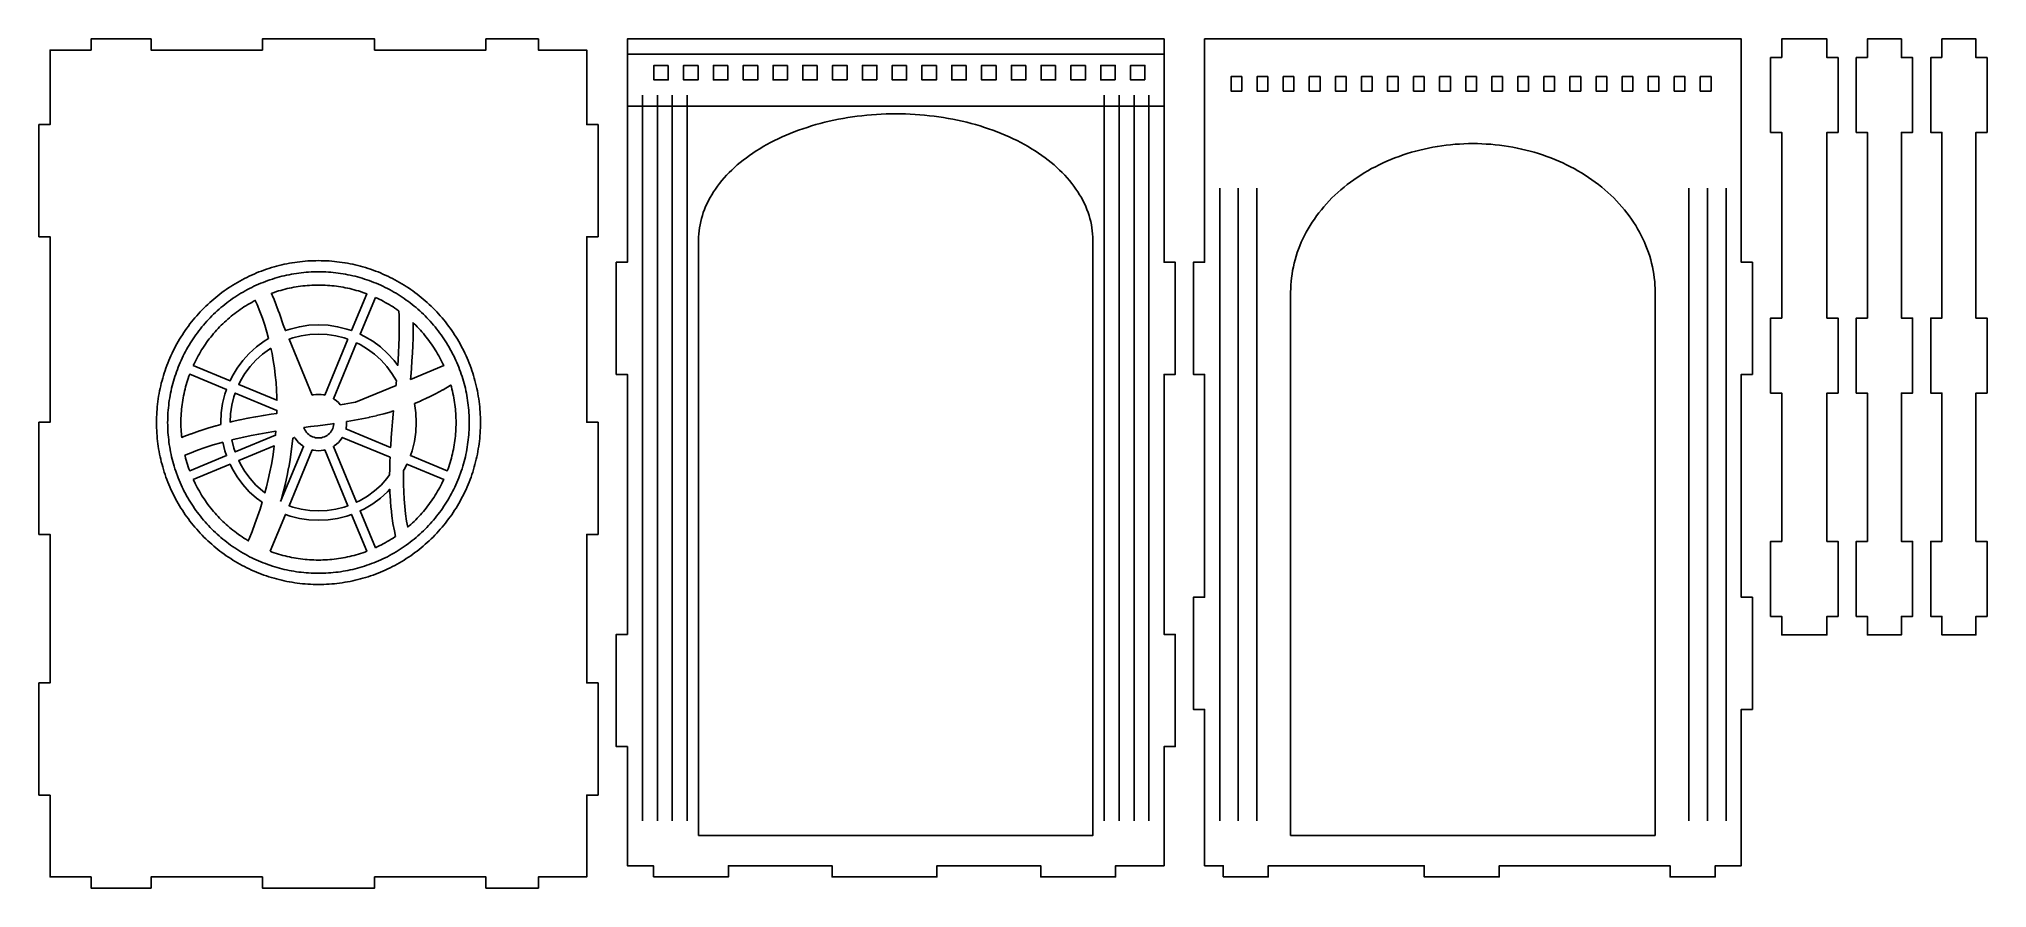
# Model space of a CAD drawing. Header units: millimetres. Extents: x 8 to 531, y 158 to 386.
import ezdxf

# ---------------------------------------------------------------- set-up
doc = ezdxf.new("R2010")
doc.units = ezdxf.units.MM
doc.layers.add('CORTE', color=1, linetype='Continuous')
doc.layers.add('GRABADO', color=5, linetype='Continuous')

msp = doc.modelspace()

# ---------------------------------------------------------------- linework, layer by layer
at = {"layer": 'CORTE'}
for points in [[(10.94, 182.94), (10.94, 160.94), (21.94, 160.94), (21.94, 157.94), (38.06, 157.94), (38.06, 160.94), (67.94, 160.94), (67.94, 157.94), (98.06, 157.94), (98.06, 160.94), (127.94, 160.94), (127.94, 157.94), (142.06, 157.94), (142.06, 160.94), (155.06, 160.94), (155.06, 182.94), (158.06, 182.94), (158.06, 213.06), (155.06, 213.06), (155.06, 252.94), (158.06, 252.94), (158.06, 283.06), (155.06, 283.06), (155.06, 332.94), (158.06, 332.94), (158.06, 363.06), (155.06, 363.06), (155.06, 383.06), (142.06, 383.06), (142.06, 386.06), (127.94, 386.06), (127.94, 383.06), (98.06, 383.06), (98.06, 386.06), (67.94, 386.06), (67.94, 383.06), (38.06, 383.06), (38.06, 386.06), (21.94, 386.06), (21.94, 383.06), (10.94, 383.06), (10.94, 363.06), (7.94, 363.06), (7.94, 332.94), (10.94, 332.94), (10.94, 283.06), (7.94, 283.06), (7.94, 252.94), (10.94, 252.94), (10.94, 213.06), (7.94, 213.06), (7.94, 182.94), (10.94, 182.94)], [(172.94, 160.94), (193.06, 160.94), (193.06, 163.94), (220.94, 163.94), (220.94, 160.94), (249.06, 160.94), (249.06, 163.94), (276.94, 163.94), (276.94, 160.94), (297.06, 160.94), (297.06, 163.94), (310.06, 163.94), (310.06, 195.94), (313.06, 195.94), (313.06, 226.06), (310.06, 226.06), (310.06, 295.94), (313.06, 295.94), (313.06, 326.06), (310.06, 326.06), (310.06, 386.06), (165.94, 386.06), (165.94, 326.06), (162.94, 326.06), (162.94, 295.94), (165.94, 295.94), (165.94, 226.06), (162.94, 226.06), (162.94, 195.94), (165.94, 195.94), (165.94, 163.94), (172.94, 163.94), (172.94, 160.94)], [(325.94, 160.94), (338.06, 160.94), (338.06, 163.94), (379.94, 163.94), (379.94, 160.94), (400.06, 160.94), (400.06, 163.94), (445.94, 163.94), (445.94, 160.94), (458.06, 160.94), (458.06, 163.94), (465.06, 163.94), (465.06, 205.94), (468.06, 205.94), (468.06, 236.06), (465.06, 236.06), (465.06, 295.94), (468.06, 295.94), (468.06, 326.06), (465.06, 326.06), (465.06, 386.06), (320.94, 386.06), (320.94, 326.06), (317.94, 326.06), (317.94, 295.94), (320.94, 295.94), (320.94, 236.06), (317.94, 236.06), (317.94, 205.94), (320.94, 205.94), (320.94, 163.94), (325.94, 163.94), (325.94, 160.94)], [(475.94, 381.06), (472.94, 381.06), (472.94, 360.94), (475.94, 360.94), (475.94, 311.06), (472.94, 311.06), (472.94, 290.94), (475.94, 290.94), (475.94, 251.06), (472.94, 251.06), (472.94, 230.94), (475.94, 230.94), (475.94, 225.94), (488.06, 225.94), (488.06, 230.94), (491.06, 230.94), (491.06, 251.06), (488.06, 251.06), (488.06, 290.94), (491.06, 290.94), (491.06, 311.06), (488.06, 311.06), (488.06, 360.94), (491.06, 360.94), (491.06, 381.06), (488.06, 381.06), (488.06, 386.06), (475.94, 386.06), (475.94, 381.06)], [(498.94, 381.06), (495.94, 381.06), (495.94, 360.94), (498.94, 360.94), (498.94, 311.06), (495.94, 311.06), (495.94, 290.94), (498.94, 290.94), (498.94, 251.06), (495.94, 251.06), (495.94, 230.94), (498.94, 230.94), (498.94, 225.94), (508.06, 225.94), (508.06, 230.94), (511.06, 230.94), (511.06, 251.06), (508.06, 251.06), (508.06, 290.94), (511.06, 290.94), (511.06, 311.06), (508.06, 311.06), (508.06, 360.94), (511.06, 360.94), (511.06, 381.06), (508.06, 381.06), (508.06, 386.06), (498.94, 386.06), (498.94, 381.06)], [(518.94, 381.06), (515.94, 381.06), (515.94, 360.94), (518.94, 360.94), (518.94, 311.06), (515.94, 311.06), (515.94, 290.94), (518.94, 290.94), (518.94, 251.06), (515.94, 251.06), (515.94, 230.94), (518.94, 230.94), (518.94, 225.94), (528.06, 225.94), (528.06, 230.94), (531.06, 230.94), (531.06, 251.06), (528.06, 251.06), (528.06, 290.94), (531.06, 290.94), (531.06, 311.06), (528.06, 311.06), (528.06, 360.94), (531.06, 360.94), (531.06, 381.06), (528.06, 381.06), (528.06, 386.06), (518.94, 386.06), (518.94, 381.06)], [(176.94, 378.94), (176.94, 375.06), (173.06, 375.06), (173.06, 378.94), (176.94, 378.94)], [(184.94, 378.94), (184.94, 375.06), (181.06, 375.06), (181.06, 378.94), (184.94, 378.94)], [(192.94, 378.94), (192.94, 375.06), (189.06, 375.06), (189.06, 378.94), (192.94, 378.94)], [(200.94, 378.94), (200.94, 375.06), (197.06, 375.06), (197.06, 378.94), (200.94, 378.94)], [(208.94, 378.94), (208.94, 375.06), (205.06, 375.06), (205.06, 378.94), (208.94, 378.94)], [(216.94, 378.94), (216.94, 375.06), (213.06, 375.06), (213.06, 378.94), (216.94, 378.94)], [(224.94, 375.06), (221.06, 375.06), (221.06, 378.94), (224.94, 378.94), (224.94, 375.06)], [(232.94, 375.06), (229.06, 375.06), (229.06, 378.94), (232.94, 378.94), (232.94, 375.06)], [(240.94, 378.94), (240.94, 375.06), (237.06, 375.06), (237.06, 378.94), (240.94, 378.94)], [(248.94, 378.94), (248.94, 375.06), (245.06, 375.06), (245.06, 378.94), (248.94, 378.94)], [(256.94, 378.94), (256.94, 375.06), (253.06, 375.06), (253.06, 378.94), (256.94, 378.94)], [(264.94, 378.94), (264.94, 375.06), (261.06, 375.06), (261.06, 378.94), (264.94, 378.94)], [(272.94, 378.94), (272.94, 375.06), (269.06, 375.06), (269.06, 378.94), (272.94, 378.94)], [(280.94, 378.94), (280.94, 375.06), (277.06, 375.06), (277.06, 378.94), (280.94, 378.94)], [(288.94, 378.94), (288.94, 375.06), (285.06, 375.06), (285.06, 378.94), (288.94, 378.94)], [(296.94, 375.06), (293.06, 375.06), (293.06, 378.94), (296.94, 378.94), (296.94, 375.06)], [(304.94, 375.06), (301.06, 375.06), (301.06, 378.94), (304.94, 378.94), (304.94, 375.06)], [(330.94, 375.94), (330.94, 372.06), (328.06, 372.06), (328.06, 375.94), (330.94, 375.94)], [(337.94, 375.94), (337.94, 372.06), (335.06, 372.06), (335.06, 375.94), (337.94, 375.94)], [(344.94, 375.94), (344.94, 372.06), (342.06, 372.06), (342.06, 375.94), (344.94, 375.94)], [(351.94, 372.06), (349.06, 372.06), (349.06, 375.94), (351.94, 375.94), (351.94, 372.06)], [(358.94, 372.06), (356.06, 372.06), (356.06, 375.94), (358.94, 375.94), (358.94, 372.06)], [(365.94, 375.94), (365.94, 372.06), (363.06, 372.06), (363.06, 375.94), (365.94, 375.94)], [(372.94, 375.94), (372.94, 372.06), (370.06, 372.06), (370.06, 375.94), (372.94, 375.94)], [(379.94, 375.94), (379.94, 372.06), (377.06, 372.06), (377.06, 375.94), (379.94, 375.94)], [(386.94, 372.06), (384.06, 372.06), (384.06, 375.94), (386.94, 375.94), (386.94, 372.06)], [(393.94, 372.06), (391.06, 372.06), (391.06, 375.94), (393.94, 375.94), (393.94, 372.06)], [(400.94, 375.94), (400.94, 372.06), (398.06, 372.06), (398.06, 375.94), (400.94, 375.94)], [(407.94, 375.94), (407.94, 372.06), (405.06, 372.06), (405.06, 375.94), (407.94, 375.94)], [(414.94, 372.06), (412.06, 372.06), (412.06, 375.94), (414.94, 375.94), (414.94, 372.06)], [(421.94, 372.06), (419.06, 372.06), (419.06, 375.94), (421.94, 375.94), (421.94, 372.06)], [(428.94, 375.94), (428.94, 372.06), (426.06, 372.06), (426.06, 375.94), (428.94, 375.94)], [(435.94, 375.94), (435.94, 372.06), (433.06, 372.06), (433.06, 375.94), (435.94, 375.94)], [(442.94, 375.94), (442.94, 372.06), (440.06, 372.06), (440.06, 375.94), (442.94, 375.94)], [(449.94, 372.06), (447.06, 372.06), (447.06, 375.94), (449.94, 375.94), (449.94, 372.06)], [(456.94, 372.06), (454.06, 372.06), (454.06, 375.94), (456.94, 375.94), (456.94, 372.06)], [(185.08, 332.83), (185.12, 333.66), (185.2, 334.49), (185.31, 335.32), (185.46, 336.15), (185.63, 336.98), (185.84, 337.8), (186.08, 338.62), (186.34, 339.43), (186.64, 340.24), (186.97, 341.04), (187.34, 341.84), (187.73, 342.64), (188.15, 343.43), (188.6, 344.21), (189.08, 344.98), (189.6, 345.74), (190.14, 346.5), (190.71, 347.25), (191.3, 347.99), (191.93, 348.72), (192.58, 349.44), (193.27, 350.15), (193.97, 350.85), (194.71, 351.53), (195.47, 352.21), (196.26, 352.87), (197.07, 353.52), (197.9, 354.16), (198.76, 354.78), (199.65, 355.39), (200.56, 355.99), (201.49, 356.57), (202.44, 357.14), (203.41, 357.69), (204.41, 358.23), (205.42, 358.75), (206.45, 359.25), (207.51, 359.74), (208.58, 360.21), (209.67, 360.67), (210.77, 361.11), (211.9, 361.53), (213.04, 361.93), (214.19, 362.31), (215.36, 362.68), (216.54, 363.03), (217.73, 363.35), (218.94, 363.66), (220.16, 363.95), (221.39, 364.23), (222.63, 364.48), (223.87, 364.71), (225.13, 364.92), (226.4, 365.11), (227.67, 365.29), (228.95, 365.44), (230.23, 365.57), (231.52, 365.68), (232.81, 365.78), (234.1, 365.85), (235.4, 365.9), (236.7, 365.93), (238, 365.94), (239.3, 365.93), (240.6, 365.9), (241.9, 365.85), (243.19, 365.78), (244.48, 365.68), (245.77, 365.57), (247.05, 365.44), (248.33, 365.29), (249.6, 365.11), (250.87, 364.92), (252.13, 364.71), (253.37, 364.48), (254.61, 364.23), (255.84, 363.95), (257.06, 363.66), (258.27, 363.35), (259.46, 363.03), (260.64, 362.68), (261.81, 362.31), (262.96, 361.93), (264.1, 361.53), (265.23, 361.11), (266.33, 360.67), (267.42, 360.21), (268.49, 359.74), (269.55, 359.25), (270.58, 358.75), (271.59, 358.23), (272.59, 357.69), (273.56, 357.14), (274.51, 356.57), (275.44, 355.99), (276.35, 355.39), (277.24, 354.78), (278.1, 354.16), (278.93, 353.52), (279.74, 352.87), (280.53, 352.21), (281.29, 351.53), (282.03, 350.85), (282.73, 350.15), (283.42, 349.44), (284.07, 348.72), (284.7, 347.99), (285.29, 347.25), (285.86, 346.5), (286.4, 345.74), (286.92, 344.98), (287.4, 344.21), (287.85, 343.43), (288.27, 342.64), (288.66, 341.84), (289.03, 341.04), (289.36, 340.24), (289.66, 339.43), (289.92, 338.62), (290.16, 337.8), (290.37, 336.98), (290.54, 336.15), (290.69, 335.32), (290.8, 334.49), (290.88, 333.66), (290.92, 332.83), (290.94, 332), (290.94, 172.06), (185.06, 172.06), (185.06, 332), (185.08, 332.83)], [(344.07, 318.98), (344.12, 319.96), (344.19, 320.94), (344.3, 321.91), (344.43, 322.89), (344.59, 323.86), (344.78, 324.83), (345, 325.79), (345.25, 326.75), (345.53, 327.7), (345.83, 328.65), (346.17, 329.59), (346.53, 330.52), (346.92, 331.45), (347.34, 332.37), (347.78, 333.28), (348.26, 334.18), (348.76, 335.07), (349.28, 335.95), (349.84, 336.82), (350.42, 337.68), (351.02, 338.53), (351.65, 339.36), (352.3, 340.18), (352.98, 340.99), (353.69, 341.79), (354.41, 342.57), (355.16, 343.33), (355.94, 344.08), (356.73, 344.82), (357.55, 345.54), (358.39, 346.24), (359.25, 346.92), (360.13, 347.59), (361.03, 348.24), (361.95, 348.87), (362.89, 349.48), (363.84, 350.08), (364.82, 350.65), (365.81, 351.21), (366.81, 351.74), (367.84, 352.26), (368.87, 352.75), (369.93, 353.22), (370.99, 353.67), (372.07, 354.1), (373.16, 354.51), (374.27, 354.9), (375.38, 355.26), (376.51, 355.6), (377.65, 355.92), (378.79, 356.22), (379.94, 356.49), (381.11, 356.74), (382.27, 356.97), (383.45, 357.17), (384.63, 357.35), (385.82, 357.51), (387.01, 357.64), (388.2, 357.75), (389.4, 357.83), (390.6, 357.89), (391.8, 357.93), (393, 357.94), (394.2, 357.93), (395.4, 357.89), (396.6, 357.83), (397.8, 357.75), (398.99, 357.64), (400.18, 357.51), (401.37, 357.35), (402.55, 357.17), (403.73, 356.97), (404.89, 356.74), (406.06, 356.49), (407.21, 356.22), (408.35, 355.92), (409.49, 355.6), (410.62, 355.26), (411.73, 354.9), (412.84, 354.51), (413.93, 354.1), (415.01, 353.67), (416.07, 353.22), (417.13, 352.75), (418.16, 352.26), (419.19, 351.74), (420.19, 351.21), (421.18, 350.65), (422.16, 350.08), (423.11, 349.48), (424.05, 348.87), (424.97, 348.24), (425.87, 347.59), (426.75, 346.92), (427.61, 346.24), (428.45, 345.54), (429.27, 344.82), (430.06, 344.08), (430.84, 343.33), (431.59, 342.57), (432.31, 341.79), (433.02, 340.99), (433.7, 340.18), (434.35, 339.36), (434.98, 338.53), (435.58, 337.68), (436.16, 336.82), (436.72, 335.95), (437.24, 335.07), (437.74, 334.18), (438.22, 333.28), (438.66, 332.37), (439.08, 331.45), (439.47, 330.52), (439.83, 329.59), (440.17, 328.65), (440.47, 327.7), (440.75, 326.75), (441, 325.79), (441.22, 324.83), (441.41, 323.86), (441.57, 322.89), (441.7, 321.91), (441.81, 320.94), (441.88, 319.96), (441.93, 318.98), (441.94, 318), (441.94, 172.06), (344.06, 172.06), (344.06, 318), (344.07, 318.98)], [(75.79, 319.23), (76.39, 319.34), (76.98, 319.45), (77.58, 319.54), (78.18, 319.62), (78.78, 319.7), (79.38, 319.76), (79.98, 319.82), (80.58, 319.86), (81.19, 319.9), (81.79, 319.92), (82.4, 319.94), (83, 319.94), (83.6, 319.94), (84.21, 319.92), (84.81, 319.9), (85.42, 319.86), (86.02, 319.82), (86.62, 319.76), (87.22, 319.7), (87.82, 319.62), (88.42, 319.54), (89.02, 319.45), (89.61, 319.34), (90.21, 319.23), (90.8, 319.11), (91.39, 318.98), (91.98, 318.83), (92.56, 318.68), (93.14, 318.52), (93.72, 318.35), (94.3, 318.17), (94.87, 317.98), (95.44, 317.78), (95.96, 317.59), (91.86, 307.69), (90.62, 308.13), (88.12, 308.76), (85.57, 309.13), (83, 309.26), (80.43, 309.13), (77.88, 308.76), (75.38, 308.13), (74.14, 307.69), (73.49, 309.25), (73.08, 310.59), (73.06, 310.66), (72.41, 312.58), (72.39, 312.65), (71.68, 314.56), (71.65, 314.63), (70.88, 316.52), (70.85, 316.59), (70.36, 317.71), (70.56, 317.78), (71.13, 317.98), (71.7, 318.17), (72.28, 318.35), (72.86, 318.52), (73.44, 318.68), (74.02, 318.83), (74.61, 318.98), (75.2, 319.11), (75.79, 319.23)], [(49.37, 298.29), (49.61, 298.79), (49.87, 299.34), (50.14, 299.88), (50.42, 300.41), (50.71, 300.94), (51.01, 301.47), (51.32, 301.99), (51.63, 302.51), (51.95, 303.02), (52.29, 303.52), (52.63, 304.02), (52.97, 304.52), (53.33, 305.01), (53.69, 305.49), (54.07, 305.96), (54.44, 306.43), (54.83, 306.9), (55.23, 307.36), (55.63, 307.81), (56.04, 308.25), (56.46, 308.69), (56.88, 309.12), (57.31, 309.54), (57.75, 309.96), (58.19, 310.37), (58.64, 310.77), (59.1, 311.17), (59.57, 311.56), (60.04, 311.93), (60.51, 312.31), (60.99, 312.67), (61.48, 313.03), (61.98, 313.37), (62.48, 313.71), (62.98, 314.05), (63.49, 314.37), (64.01, 314.68), (64.53, 314.99), (65.06, 315.29), (65.59, 315.58), (66.03, 315.81), (66.52, 314.71), (67.27, 312.88), (67.95, 311.04), (68.58, 309.18), (69.15, 307.31), (69.62, 305.56), (68.41, 304.83), (66.34, 303.3), (64.43, 301.57), (62.7, 299.66), (61.17, 297.59), (59.84, 295.38), (59.28, 294.19), (49.37, 298.29)], [(98.29, 316.63), (98.79, 316.39), (99.34, 316.13), (99.88, 315.86), (100.41, 315.58), (100.94, 315.29), (101.47, 314.99), (101.99, 314.68), (102.51, 314.37), (103.02, 314.05), (103.52, 313.71), (104.02, 313.37), (104.52, 313.03), (104.58, 312.98), (104.65, 311.64), (104.7, 309.72), (104.71, 307.78), (104.68, 305.81), (104.61, 303.83), (104.51, 301.82), (104.39, 299.8), (104.28, 298.34), (103.3, 299.66), (101.57, 301.57), (99.66, 303.3), (97.59, 304.83), (95.38, 306.16), (94.19, 306.72), (98.29, 316.63)], [(111.56, 306.43), (111.93, 305.96), (112.31, 305.49), (112.67, 305.01), (113.03, 304.52), (113.37, 304.02), (113.71, 303.52), (114.05, 303.02), (114.37, 302.51), (114.68, 301.99), (114.99, 301.47), (115.29, 300.94), (115.58, 300.41), (115.86, 299.88), (116.13, 299.34), (116.39, 298.79), (116.63, 298.29), (107.71, 294.6), (107.78, 295.38), (107.78, 295.39), (107.95, 297.46), (107.95, 297.48), (108.1, 299.54), (108.1, 299.56), (108.23, 301.6), (108.23, 301.63), (108.33, 303.66), (108.33, 303.69), (108.4, 305.71), (108.4, 305.74), (108.43, 307.74), (108.43, 307.78), (108.42, 309.76), (108.42, 309.8), (108.42, 309.8), (108.69, 309.54), (109.12, 309.12), (109.54, 308.69), (109.96, 308.25), (110.37, 307.81), (110.77, 307.36), (111.17, 306.9), (111.56, 306.43)], [(90.9, 305.36), (84.69, 290.36), (84.47, 290.41), (83.74, 290.52), (83, 290.56), (82.26, 290.52), (81.53, 290.41), (81.31, 290.36), (75.1, 305.36), (76.11, 305.72), (78.37, 306.28), (80.67, 306.63), (83, 306.74), (85.33, 306.63), (87.63, 306.28), (89.89, 305.72), (90.9, 305.36)], [(103.94, 294.19), (103.89, 293.64), (103.83, 292.99), (92.92, 288.47), (91.83, 288.27), (89.93, 287.94), (88.86, 287.77), (88.84, 287.8), (88.35, 288.35), (87.8, 288.84), (87.2, 289.29), (87.01, 289.4), (93.23, 304.39), (94.19, 303.94), (96.19, 302.74), (98.06, 301.35), (99.79, 299.79), (101.35, 298.06), (102.74, 296.19), (103.94, 294.19)], [(70.23, 302.99), (70.52, 301.59), (70.87, 299.66), (71.17, 297.72), (71.41, 295.77), (71.6, 293.8), (71.73, 291.83), (71.82, 289.85), (71.83, 288.99), (61.61, 293.23), (62.06, 294.19), (63.26, 296.19), (64.65, 298.06), (66.21, 299.79), (67.94, 301.35), (69.81, 302.74), (70.23, 302.99)], [(46.1, 284.81), (46.14, 285.42), (46.18, 286.02), (46.24, 286.62), (46.3, 287.22), (46.38, 287.82), (46.46, 288.42), (46.55, 289.02), (46.66, 289.61), (46.77, 290.21), (46.89, 290.8), (47.02, 291.39), (47.17, 291.98), (47.32, 292.56), (47.48, 293.14), (47.65, 293.72), (47.83, 294.3), (48.02, 294.87), (48.22, 295.44), (48.41, 295.96), (58.31, 291.86), (57.87, 290.62), (57.24, 288.12), (56.87, 285.57), (56.74, 283), (56.77, 282.48), (55.51, 282.14), (55.45, 282.13), (53.32, 281.49), (53.26, 281.48), (51.1, 280.78), (51.04, 280.76), (48.87, 279.99), (48.81, 279.97), (46.61, 279.13), (46.55, 279.11), (46.28, 278.99), (46.24, 279.38), (46.18, 279.98), (46.14, 280.58), (46.1, 281.19), (46.08, 281.79), (46.06, 282.4), (46.06, 283), (46.06, 283.6), (46.08, 284.21), (46.1, 284.81)], [(108.76, 288.1), (110.4, 288.79), (110.47, 288.82), (112.39, 289.7), (112.46, 289.73), (114.38, 290.69), (114.45, 290.73), (116.38, 291.77), (116.45, 291.81), (118.38, 292.95), (118.45, 292.99), (118.54, 293.05), (118.68, 292.56), (118.83, 291.98), (118.98, 291.39), (119.11, 290.8), (119.23, 290.21), (119.34, 289.61), (119.45, 289.02), (119.54, 288.42), (119.62, 287.82), (119.7, 287.22), (119.76, 286.62), (119.82, 286.02), (119.86, 285.42), (119.9, 284.81), (119.92, 284.21), (119.94, 283.6), (119.94, 283), (119.94, 282.4), (119.92, 281.79), (119.9, 281.19), (119.86, 280.58), (119.82, 279.98), (119.76, 279.38), (119.7, 278.78), (119.62, 278.18), (119.54, 277.58), (119.45, 276.98), (119.34, 276.39), (119.23, 275.79), (119.11, 275.2), (118.98, 274.61), (118.83, 274.02), (118.68, 273.44), (118.52, 272.86), (118.35, 272.28), (118.17, 271.7), (117.98, 271.13), (117.78, 270.56), (117.59, 270.04), (107.69, 274.14), (108.13, 275.38), (108.76, 277.88), (109.13, 280.43), (109.26, 283), (109.13, 285.57), (108.76, 288.1)], [(70.25, 285.23), (68.23, 284.91), (68.2, 284.9), (66.16, 284.55), (66.12, 284.55), (64.07, 284.16), (64.03, 284.16), (61.96, 283.73), (61.91, 283.72), (59.83, 283.25), (59.78, 283.24), (59.27, 283.12), (59.37, 285.33), (59.72, 287.63), (60.28, 289.89), (60.64, 290.9), (71.84, 286.26), (71.83, 285.86), (71.82, 285.46), (70.28, 285.23), (70.25, 285.23)], [(86.77, 282.68), (86.79, 282.68), (87.13, 282.73), (87.12, 282.59), (87.06, 282.19), (86.96, 281.8), (86.82, 281.42), (86.65, 281.05), (86.44, 280.7), (86.2, 280.37), (85.93, 280.07), (85.63, 279.8), (85.3, 279.56), (84.95, 279.35), (84.58, 279.18), (84.2, 279.04), (83.81, 278.94), (83.41, 278.88), (83, 278.86), (82.59, 278.88), (82.19, 278.94), (81.8, 279.04), (81.42, 279.18), (81.05, 279.35), (80.7, 279.56), (80.37, 279.8), (80.07, 280.07), (79.8, 280.37), (79.56, 280.7), (79.35, 281.05), (79.18, 281.42), (79.08, 281.67), (80.88, 281.9), (80.88, 281.9), (82.85, 282.15), (82.85, 282.15), (84.81, 282.41), (84.82, 282.41), (86.77, 282.68)], [(90.72, 283.29), (92.65, 283.62), (92.69, 283.63), (94.61, 283.99), (94.65, 284), (96.57, 284.4), (96.62, 284.41), (98.54, 284.85), (98.59, 284.87), (100.51, 285.36), (100.57, 285.37), (102.48, 285.91), (102.54, 285.93), (103.17, 286.13), (103.09, 285.28), (103.09, 285.27), (102.9, 283.17), (102.9, 283.16), (102.72, 281.06), (102.71, 281.05), (102.55, 278.95), (102.55, 278.93), (102.4, 276.84), (102.4, 276.81), (102.37, 276.34), (90.36, 281.31), (90.41, 281.53), (90.52, 282.26), (90.56, 283), (90.55, 283.26), (90.69, 283.28), (90.72, 283.29)], [(48.33, 274.73), (50.47, 275.55), (52.58, 276.3), (54.68, 276.98), (56.76, 277.59), (57.28, 277.73), (57.87, 275.38), (58.31, 274.14), (48.41, 270.04), (48.22, 270.56), (48.02, 271.13), (47.83, 271.7), (47.65, 272.28), (47.48, 272.86), (47.32, 273.44), (47.17, 274.02), (47.12, 274.23), (48.33, 274.73)], [(59.72, 278.37), (60.88, 278.65), (62.92, 279.11), (64.95, 279.53), (66.97, 279.9), (68.98, 280.25), (70.98, 280.57), (71.55, 280.65), (71.49, 279.84), (71.46, 279.58), (60.64, 275.1), (60.28, 276.11), (59.72, 278.37)], [(72.84, 261.76), (73.03, 262.44), (73.05, 262.49), (73.59, 264.55), (73.6, 264.59), (74.1, 266.65), (74.12, 266.7), (74.57, 268.77), (74.58, 268.82), (74.99, 270.88), (75, 270.93), (75.36, 273), (75.37, 273.05), (75.69, 275.13), (75.69, 275.18), (75.96, 277.25), (75.97, 277.3), (76.12, 278.79), (76.6, 278.99), (76.71, 278.8), (77.16, 278.2), (77.65, 277.65), (78.2, 277.16), (78.8, 276.71), (78.99, 276.6), (72.84, 261.76)], [(87.8, 277.16), (88.35, 277.65), (88.84, 278.2), (89.29, 278.8), (89.4, 278.99), (102.23, 273.67), (102.18, 272.61), (102.18, 272.59), (102.12, 270.51), (102.12, 270.48), (102.11, 268.96), (101.35, 267.94), (99.79, 266.21), (98.06, 264.65), (96.19, 263.26), (94.19, 262.06), (93.23, 261.61), (87.01, 276.6), (87.2, 276.71), (87.8, 277.16)], [(70.71, 273.79), (70.35, 271.77), (69.96, 269.76), (69.51, 267.74), (69.02, 265.73), (68.61, 264.15), (67.94, 264.65), (66.21, 266.21), (64.65, 267.94), (63.26, 269.81), (62.06, 271.81), (61.61, 272.77), (71.13, 276.72), (71.01, 275.81), (70.71, 273.79)], [(78.37, 259.72), (76.11, 260.28), (75.1, 260.64), (81.31, 275.64), (81.53, 275.59), (82.26, 275.48), (83, 275.44), (83.74, 275.48), (84.47, 275.59), (84.69, 275.64), (90.9, 260.64), (89.89, 260.28), (87.63, 259.72), (85.33, 259.37), (83, 259.26), (80.67, 259.37), (78.37, 259.72)], [(49.37, 267.71), (59.28, 271.81), (59.84, 270.62), (61.17, 268.41), (62.7, 266.34), (64.43, 264.43), (66.34, 262.7), (67.87, 261.57), (67.3, 259.72), (66.64, 257.73), (65.93, 255.75), (65.19, 253.77), (64.41, 251.8), (64.16, 251.22), (64.01, 251.32), (63.49, 251.63), (62.98, 251.95), (62.48, 252.29), (61.98, 252.63), (61.48, 252.97), (60.99, 253.33), (60.51, 253.69), (60.04, 254.07), (59.57, 254.44), (59.1, 254.83), (58.64, 255.23), (58.19, 255.63), (57.75, 256.04), (57.31, 256.46), (56.88, 256.88), (56.46, 257.31), (56.04, 257.75), (55.63, 258.19), (55.23, 258.64), (54.83, 259.1), (54.44, 259.57), (54.07, 260.04), (53.69, 260.51), (53.33, 260.99), (52.97, 261.48), (52.63, 261.98), (52.29, 262.48), (51.95, 262.98), (51.63, 263.49), (51.32, 264.01), (51.01, 264.53), (50.71, 265.06), (50.42, 265.59), (50.14, 266.12), (49.87, 266.66), (49.61, 267.21), (49.37, 267.71)], [(114.68, 264.01), (114.37, 263.49), (114.05, 262.98), (113.71, 262.48), (113.37, 261.98), (113.03, 261.48), (112.67, 260.99), (112.31, 260.51), (111.93, 260.04), (111.56, 259.57), (111.17, 259.1), (110.77, 258.64), (110.37, 258.19), (109.96, 257.75), (109.54, 257.31), (109.12, 256.88), (108.69, 256.46), (108.25, 256.04), (107.81, 255.63), (107.36, 255.23), (106.98, 254.9), (106.68, 256.55), (106.4, 258.47), (106.18, 260.42), (106.01, 262.38), (105.9, 264.36), (105.84, 266.37), (105.82, 268.38), (105.84, 270.09), (106.16, 270.62), (106.72, 271.81), (116.63, 267.71), (116.39, 267.21), (116.13, 266.66), (115.86, 266.12), (115.58, 265.59), (115.29, 265.06), (114.99, 264.53), (114.68, 264.01)], [(98.29, 249.37), (94.19, 259.28), (95.38, 259.84), (97.59, 261.17), (99.66, 262.7), (101.57, 264.43), (102.16, 265.08), (102.18, 264.22), (102.19, 264.18), (102.3, 262.15), (102.3, 262.1), (102.47, 260.08), (102.48, 260.02), (102.7, 258.02), (102.71, 257.96), (103, 255.98), (103.01, 255.92), (103.37, 253.95), (103.38, 253.89), (103.71, 252.41), (103.52, 252.29), (103.02, 251.95), (102.51, 251.63), (101.99, 251.32), (101.47, 251.01), (100.94, 250.71), (100.41, 250.42), (99.88, 250.14), (99.34, 249.87), (98.79, 249.61), (98.29, 249.37)], [(70.04, 248.41), (74.14, 258.31), (75.38, 257.87), (77.88, 257.24), (80.43, 256.87), (83, 256.74), (85.57, 256.87), (88.12, 257.24), (90.62, 257.87), (91.86, 258.31), (95.96, 248.41), (95.44, 248.22), (94.87, 248.02), (94.3, 247.83), (93.72, 247.65), (93.14, 247.48), (92.56, 247.32), (91.98, 247.17), (91.39, 247.02), (90.8, 246.89), (90.21, 246.77), (89.61, 246.66), (89.02, 246.55), (88.42, 246.46), (87.82, 246.38), (87.22, 246.3), (86.62, 246.24), (86.02, 246.18), (85.42, 246.14), (84.81, 246.1), (84.21, 246.08), (83.6, 246.06), (83, 246.06), (82.4, 246.06), (81.79, 246.08), (81.19, 246.1), (80.58, 246.14), (79.98, 246.18), (79.38, 246.24), (78.78, 246.3), (78.18, 246.38), (77.58, 246.46), (76.98, 246.55), (76.39, 246.66), (75.79, 246.77), (75.2, 246.89), (74.61, 247.02), (74.02, 247.17), (73.44, 247.32), (72.86, 247.48), (72.28, 247.65), (71.7, 247.83), (71.13, 248.02), (70.56, 248.22), (70.04, 248.41)]]:
    msp.add_lwpolyline(points, close=True, dxfattribs=at)
at = {"layer": 'GRABADO'}
for points in [[(166, 382), (310, 382)], [(166, 368), (310, 368)], [(170, 176), (170, 371)], [(174, 176), (174, 371)], [(178, 176), (178, 371)], [(182, 176), (182, 371)], [(294, 176), (294, 371)], [(298, 176), (298, 371)], [(302, 176), (302, 371)], [(306, 176), (306, 371)], [(325, 176), (325, 346)], [(330, 176), (330, 346)], [(335, 176), (335, 346)], [(451, 176), (451, 346)], [(456, 176), (456, 346)], [(461, 176), (461, 346)], [(126.5, 283), (126.49, 282.29), (126.48, 281.58), (126.45, 280.87), (126.41, 280.15), (126.35, 279.45), (126.29, 278.74), (126.21, 278.03), (126.13, 277.32), (126.03, 276.62), (125.92, 275.91), (125.8, 275.21), (125.66, 274.51), (125.52, 273.82), (125.36, 273.12), (125.2, 272.43), (125.02, 271.74), (124.83, 271.06), (124.63, 270.37), (124.41, 269.69), (124.19, 269.02), (123.96, 268.35), (123.71, 267.68), (123.46, 267.01), (123.19, 266.35), (122.91, 265.7), (122.62, 265.05), (122.32, 264.4), (122.01, 263.76), (121.69, 263.12), (121.36, 262.49), (121.02, 261.87), (120.67, 261.25), (120.31, 260.64), (119.94, 260.03), (119.56, 259.43), (119.17, 258.83), (118.77, 258.24), (118.36, 257.66), (117.94, 257.09), (117.51, 256.52), (117.07, 255.96), (116.63, 255.4), (116.17, 254.86), (115.71, 254.32), (115.23, 253.79), (114.75, 253.26), (114.26, 252.75), (113.76, 252.24), (113.25, 251.74), (112.74, 251.25), (112.21, 250.77), (111.68, 250.29), (111.14, 249.83), (110.6, 249.37), (110.04, 248.93), (109.48, 248.49), (108.91, 248.06), (108.34, 247.64), (107.76, 247.23), (107.17, 246.83), (106.57, 246.44), (105.97, 246.06), (105.36, 245.69), (104.75, 245.33), (104.13, 244.98), (103.51, 244.64), (102.88, 244.31), (102.24, 243.99), (101.6, 243.68), (100.95, 243.38), (100.3, 243.09), (99.65, 242.81), (98.99, 242.54), (98.32, 242.29), (97.65, 242.04), (96.98, 241.81), (96.31, 241.59), (95.63, 241.37), (94.94, 241.17), (94.26, 240.98), (93.57, 240.8), (92.88, 240.64), (92.18, 240.48), (91.49, 240.34), (90.79, 240.2), (90.09, 240.08), (89.38, 239.97), (88.68, 239.87), (87.97, 239.79), (87.26, 239.71), (86.55, 239.65), (85.85, 239.59), (85.13, 239.55), (84.42, 239.52), (83.71, 239.51), (83, 239.5), (82.29, 239.51), (81.58, 239.52), (80.87, 239.55), (80.15, 239.59), (79.45, 239.65), (78.74, 239.71), (78.03, 239.79), (77.32, 239.87), (76.62, 239.97), (75.91, 240.08), (75.21, 240.2), (74.51, 240.34), (73.82, 240.48), (73.12, 240.64), (72.43, 240.8), (71.74, 240.98), (71.06, 241.17), (70.37, 241.37), (69.69, 241.59), (69.02, 241.81), (68.35, 242.04), (67.68, 242.29), (67.01, 242.54), (66.35, 242.81), (65.7, 243.09), (65.05, 243.38), (64.4, 243.68), (63.76, 243.99), (63.12, 244.31), (62.49, 244.64), (61.87, 244.98), (61.25, 245.33), (60.64, 245.69), (60.03, 246.06), (59.43, 246.44), (58.83, 246.83), (58.24, 247.23), (57.66, 247.64), (57.09, 248.06), (56.52, 248.49), (55.96, 248.93), (55.4, 249.37), (54.86, 249.83), (54.32, 250.29), (53.79, 250.77), (53.26, 251.25), (52.75, 251.74), (52.24, 252.24), (51.74, 252.75), (51.25, 253.26), (50.77, 253.79), (50.29, 254.32), (49.83, 254.86), (49.37, 255.4), (48.93, 255.96), (48.49, 256.52), (48.06, 257.09), (47.64, 257.66), (47.23, 258.24), (46.83, 258.83), (46.44, 259.43), (46.06, 260.03), (45.69, 260.64), (45.33, 261.25), (44.98, 261.87), (44.64, 262.49), (44.31, 263.12), (43.99, 263.76), (43.68, 264.4), (43.38, 265.05), (43.09, 265.7), (42.81, 266.35), (42.54, 267.01), (42.29, 267.68), (42.04, 268.35), (41.81, 269.02), (41.59, 269.69), (41.37, 270.37), (41.17, 271.06), (40.98, 271.74), (40.8, 272.43), (40.64, 273.12), (40.48, 273.82), (40.34, 274.51), (40.2, 275.21), (40.08, 275.91), (39.97, 276.62), (39.87, 277.32), (39.79, 278.03), (39.71, 278.74), (39.65, 279.45), (39.59, 280.15), (39.55, 280.87), (39.52, 281.58), (39.51, 282.29), (39.5, 283), (39.51, 283.71), (39.52, 284.42), (39.55, 285.13), (39.59, 285.85), (39.65, 286.55), (39.71, 287.26), (39.79, 287.97), (39.87, 288.68), (39.97, 289.38), (40.08, 290.09), (40.2, 290.79), (40.34, 291.49), (40.48, 292.18), (40.64, 292.88), (40.8, 293.57), (40.98, 294.26), (41.17, 294.94), (41.37, 295.63), (41.59, 296.31), (41.81, 296.98), (42.04, 297.65), (42.29, 298.32), (42.54, 298.99), (42.81, 299.65), (43.09, 300.3), (43.38, 300.95), (43.68, 301.6), (43.99, 302.24), (44.31, 302.88), (44.64, 303.51), (44.98, 304.13), (45.33, 304.75), (45.69, 305.36), (46.06, 305.97), (46.44, 306.57), (46.83, 307.17), (47.23, 307.76), (47.64, 308.34), (48.06, 308.91), (48.49, 309.48), (48.93, 310.04), (49.37, 310.6), (49.83, 311.14), (50.29, 311.68), (50.77, 312.21), (51.25, 312.74), (51.74, 313.25), (52.24, 313.76), (52.75, 314.26), (53.26, 314.75), (53.79, 315.23), (54.32, 315.71), (54.86, 316.17), (55.4, 316.63), (55.96, 317.07), (56.52, 317.51), (57.09, 317.94), (57.66, 318.36), (58.24, 318.77), (58.83, 319.17), (59.43, 319.56), (60.03, 319.94), (60.64, 320.31), (61.25, 320.67), (61.87, 321.02), (62.49, 321.36), (63.12, 321.69), (63.76, 322.01), (64.4, 322.32), (65.05, 322.62), (65.7, 322.91), (66.35, 323.19), (67.01, 323.46), (67.68, 323.71), (68.35, 323.96), (69.02, 324.19), (69.69, 324.41), (70.37, 324.63), (71.06, 324.83), (71.74, 325.02), (72.43, 325.2), (73.12, 325.36), (73.82, 325.52), (74.51, 325.66), (75.21, 325.8), (75.91, 325.92), (76.62, 326.03), (77.32, 326.13), (78.03, 326.21), (78.74, 326.29), (79.45, 326.35), (80.15, 326.41), (80.87, 326.45), (81.58, 326.48), (82.29, 326.49), (83, 326.5), (83.71, 326.49), (84.42, 326.48), (85.13, 326.45), (85.85, 326.41), (86.55, 326.35), (87.26, 326.29), (87.97, 326.21), (88.68, 326.13), (89.38, 326.03), (90.09, 325.92), (90.79, 325.8), (91.49, 325.66), (92.18, 325.52), (92.88, 325.36), (93.57, 325.2), (94.26, 325.02), (94.94, 324.83), (95.63, 324.63), (96.31, 324.41), (96.98, 324.19), (97.65, 323.96), (98.32, 323.71), (98.99, 323.46), (99.65, 323.19), (100.3, 322.91), (100.95, 322.62), (101.6, 322.32), (102.24, 322.01), (102.88, 321.69), (103.51, 321.36), (104.13, 321.02), (104.75, 320.67), (105.36, 320.31), (105.97, 319.94), (106.57, 319.56), (107.17, 319.17), (107.76, 318.77), (108.34, 318.36), (108.91, 317.94), (109.48, 317.51), (110.04, 317.07), (110.6, 316.63), (111.14, 316.17), (111.68, 315.71), (112.21, 315.23), (112.74, 314.75), (113.25, 314.26), (113.76, 313.76), (114.26, 313.25), (114.75, 312.74), (115.23, 312.21), (115.71, 311.68), (116.17, 311.14), (116.63, 310.6), (117.07, 310.04), (117.51, 309.48), (117.94, 308.91), (118.36, 308.34), (118.77, 307.76), (119.17, 307.17), (119.56, 306.57), (119.94, 305.97), (120.31, 305.36), (120.67, 304.75), (121.02, 304.13), (121.36, 303.51), (121.69, 302.88), (122.01, 302.24), (122.32, 301.6), (122.62, 300.95), (122.91, 300.3), (123.19, 299.65), (123.46, 298.99), (123.71, 298.32), (123.96, 297.65), (124.19, 296.98), (124.41, 296.31), (124.63, 295.63), (124.83, 294.94), (125.02, 294.26), (125.2, 293.57), (125.36, 292.88), (125.52, 292.18), (125.66, 291.49), (125.8, 290.79), (125.92, 290.09), (126.03, 289.38), (126.13, 288.68), (126.21, 287.97), (126.29, 287.26), (126.35, 286.55), (126.41, 285.85), (126.45, 285.13), (126.48, 284.42), (126.49, 283.71), (126.5, 283)], [(123.5, 283), (123.49, 282.34), (123.48, 281.67), (123.45, 281.01), (123.41, 280.35), (123.36, 279.69), (123.3, 279.03), (123.23, 278.37), (123.15, 277.71), (123.06, 277.06), (122.96, 276.4), (122.85, 275.75), (122.72, 275.1), (122.59, 274.45), (122.44, 273.8), (122.29, 273.16), (122.12, 272.52), (121.94, 271.88), (121.76, 271.24), (121.56, 270.61), (121.35, 269.98), (121.13, 269.36), (120.9, 268.73), (120.67, 268.12), (120.42, 267.5), (120.16, 266.89), (119.89, 266.29), (119.61, 265.68), (119.32, 265.09), (119.03, 264.5), (118.72, 263.91), (118.4, 263.33), (118.07, 262.75), (117.74, 262.18), (117.39, 261.61), (117.04, 261.05), (116.67, 260.5), (116.3, 259.95), (115.92, 259.41), (115.53, 258.87), (115.13, 258.35), (114.72, 257.82), (114.31, 257.31), (113.88, 256.8), (113.45, 256.3), (113.01, 255.8), (112.56, 255.31), (112.1, 254.83), (111.64, 254.36), (111.17, 253.9), (110.69, 253.44), (110.2, 252.99), (109.7, 252.55), (109.2, 252.12), (108.69, 251.69), (108.18, 251.28), (107.65, 250.87), (107.13, 250.47), (106.59, 250.08), (106.05, 249.7), (105.5, 249.33), (104.95, 248.96), (104.39, 248.61), (103.82, 248.26), (103.25, 247.93), (102.67, 247.6), (102.09, 247.28), (101.5, 246.97), (100.91, 246.68), (100.32, 246.39), (99.71, 246.11), (99.11, 245.84), (98.5, 245.58), (97.88, 245.33), (97.27, 245.1), (96.64, 244.87), (96.02, 244.65), (95.39, 244.44), (94.76, 244.24), (94.12, 244.06), (93.48, 243.88), (92.84, 243.71), (92.2, 243.56), (91.55, 243.41), (90.9, 243.28), (90.25, 243.15), (89.6, 243.04), (88.94, 242.94), (88.29, 242.85), (87.63, 242.77), (86.97, 242.7), (86.31, 242.64), (85.65, 242.59), (84.99, 242.55), (84.33, 242.52), (83.66, 242.51), (83, 242.5), (82.34, 242.51), (81.67, 242.52), (81.01, 242.55), (80.35, 242.59), (79.69, 242.64), (79.03, 242.7), (78.37, 242.77), (77.71, 242.85), (77.06, 242.94), (76.4, 243.04), (75.75, 243.15), (75.1, 243.28), (74.45, 243.41), (73.8, 243.56), (73.16, 243.71), (72.52, 243.88), (71.88, 244.06), (71.24, 244.24), (70.61, 244.44), (69.98, 244.65), (69.36, 244.87), (68.73, 245.1), (68.12, 245.33), (67.5, 245.58), (66.89, 245.84), (66.29, 246.11), (65.68, 246.39), (65.09, 246.68), (64.5, 246.97), (63.91, 247.28), (63.33, 247.6), (62.75, 247.93), (62.18, 248.26), (61.61, 248.61), (61.05, 248.96), (60.5, 249.33), (59.95, 249.7), (59.41, 250.08), (58.87, 250.47), (58.35, 250.87), (57.82, 251.28), (57.31, 251.69), (56.8, 252.12), (56.3, 252.55), (55.8, 252.99), (55.31, 253.44), (54.83, 253.9), (54.36, 254.36), (53.9, 254.83), (53.44, 255.31), (52.99, 255.8), (52.55, 256.3), (52.12, 256.8), (51.69, 257.31), (51.28, 257.82), (50.87, 258.35), (50.47, 258.87), (50.08, 259.41), (49.7, 259.95), (49.33, 260.5), (48.96, 261.05), (48.61, 261.61), (48.26, 262.18), (47.93, 262.75), (47.6, 263.33), (47.28, 263.91), (46.97, 264.5), (46.68, 265.09), (46.39, 265.68), (46.11, 266.29), (45.84, 266.89), (45.58, 267.5), (45.33, 268.12), (45.1, 268.73), (44.87, 269.36), (44.65, 269.98), (44.44, 270.61), (44.24, 271.24), (44.06, 271.88), (43.88, 272.52), (43.71, 273.16), (43.56, 273.8), (43.41, 274.45), (43.28, 275.1), (43.15, 275.75), (43.04, 276.4), (42.94, 277.06), (42.85, 277.71), (42.77, 278.37), (42.7, 279.03), (42.64, 279.69), (42.59, 280.35), (42.55, 281.01), (42.52, 281.67), (42.51, 282.34), (42.5, 283), (42.51, 283.66), (42.52, 284.33), (42.55, 284.99), (42.59, 285.65), (42.64, 286.31), (42.7, 286.97), (42.77, 287.63), (42.85, 288.29), (42.94, 288.94), (43.04, 289.6), (43.15, 290.25), (43.28, 290.9), (43.41, 291.55), (43.56, 292.2), (43.71, 292.84), (43.88, 293.48), (44.06, 294.12), (44.24, 294.76), (44.44, 295.39), (44.65, 296.02), (44.87, 296.64), (45.1, 297.27), (45.33, 297.88), (45.58, 298.5), (45.84, 299.11), (46.11, 299.71), (46.39, 300.32), (46.68, 300.91), (46.97, 301.5), (47.28, 302.09), (47.6, 302.67), (47.93, 303.25), (48.26, 303.82), (48.61, 304.39), (48.96, 304.95), (49.33, 305.5), (49.7, 306.05), (50.08, 306.59), (50.47, 307.13), (50.87, 307.65), (51.28, 308.18), (51.69, 308.69), (52.12, 309.2), (52.55, 309.7), (52.99, 310.2), (53.44, 310.69), (53.9, 311.17), (54.36, 311.64), (54.83, 312.1), (55.31, 312.56), (55.8, 313.01), (56.3, 313.45), (56.8, 313.88), (57.31, 314.31), (57.82, 314.72), (58.35, 315.13), (58.87, 315.53), (59.41, 315.92), (59.95, 316.3), (60.5, 316.67), (61.05, 317.04), (61.61, 317.39), (62.18, 317.74), (62.75, 318.07), (63.33, 318.4), (63.91, 318.72), (64.5, 319.03), (65.09, 319.32), (65.68, 319.61), (66.29, 319.89), (66.89, 320.16), (67.5, 320.42), (68.12, 320.67), (68.73, 320.9), (69.36, 321.13), (69.98, 321.35), (70.61, 321.56), (71.24, 321.76), (71.88, 321.94), (72.52, 322.12), (73.16, 322.29), (73.8, 322.44), (74.45, 322.59), (75.1, 322.72), (75.75, 322.85), (76.4, 322.96), (77.06, 323.06), (77.71, 323.15), (78.37, 323.23), (79.03, 323.3), (79.69, 323.36), (80.35, 323.41), (81.01, 323.45), (81.67, 323.48), (82.34, 323.49), (83, 323.5), (83.66, 323.49), (84.33, 323.48), (84.99, 323.45), (85.65, 323.41), (86.31, 323.36), (86.97, 323.3), (87.63, 323.23), (88.29, 323.15), (88.94, 323.06), (89.6, 322.96), (90.25, 322.85), (90.9, 322.72), (91.55, 322.59), (92.2, 322.44), (92.84, 322.29), (93.48, 322.12), (94.12, 321.94), (94.76, 321.76), (95.39, 321.56), (96.02, 321.35), (96.64, 321.13), (97.27, 320.9), (97.88, 320.67), (98.5, 320.42), (99.11, 320.16), (99.71, 319.89), (100.32, 319.61), (100.91, 319.32), (101.5, 319.03), (102.09, 318.72), (102.67, 318.4), (103.25, 318.07), (103.82, 317.74), (104.39, 317.39), (104.95, 317.04), (105.5, 316.67), (106.05, 316.3), (106.59, 315.92), (107.13, 315.53), (107.65, 315.13), (108.18, 314.72), (108.69, 314.31), (109.2, 313.88), (109.7, 313.45), (110.2, 313.01), (110.69, 312.56), (111.17, 312.1), (111.64, 311.64), (112.1, 311.17), (112.56, 310.69), (113.01, 310.2), (113.45, 309.7), (113.88, 309.2), (114.31, 308.69), (114.72, 308.18), (115.13, 307.65), (115.53, 307.13), (115.92, 306.59), (116.3, 306.05), (116.67, 305.5), (117.04, 304.95), (117.39, 304.39), (117.74, 303.82), (118.07, 303.25), (118.4, 302.67), (118.72, 302.09), (119.03, 301.5), (119.32, 300.91), (119.61, 300.32), (119.89, 299.71), (120.16, 299.11), (120.42, 298.5), (120.67, 297.88), (120.9, 297.27), (121.13, 296.64), (121.35, 296.02), (121.56, 295.39), (121.76, 294.76), (121.94, 294.12), (122.12, 293.48), (122.29, 292.84), (122.44, 292.2), (122.59, 291.55), (122.72, 290.9), (122.85, 290.25), (122.96, 289.6), (123.06, 288.94), (123.15, 288.29), (123.23, 287.63), (123.3, 286.97), (123.36, 286.31), (123.41, 285.65), (123.45, 284.99), (123.48, 284.33), (123.49, 283.66), (123.5, 283)]]:
    msp.add_lwpolyline(points, dxfattribs=at)

doc.saveas('drawing.dxf')
